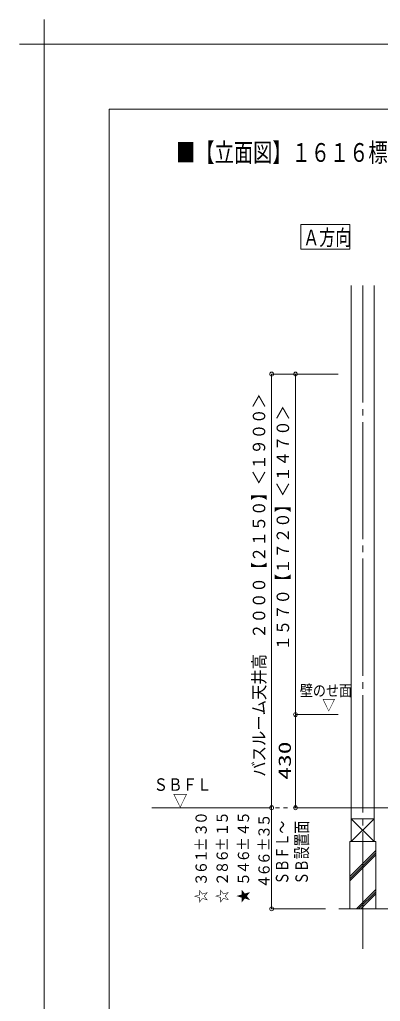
# Model space of a CAD drawing. Units: millimetres on the paper, with parts at other scales. Extents: x -305 to 305, y -152 to 152.
# Drawn here: x -304.8 to -249.4, y 1.3 to 152.3 of the extents above; entities that cross this region are included whole.
import ezdxf
from ezdxf.enums import TextEntityAlignment as Align

# ---------------------------------------------------------------- set-up
doc = ezdxf.new("R2010")
doc.units = ezdxf.units.MM
doc.linetypes.add('LONG_CHAIN', pattern=[21, 18, -1, 1, -1])
doc.linetypes.add('LONG_DOUBLE_CHAIN', pattern=[21.8, 18, -1, 0.6, -0.6, 0.6, -1])
for name, color, linetype, lineweight in [('0-0_0', 7, 'Continuous', 9), ('0-1_VIEW0001', 7, 'Continuous', 9), ('0-3_1図面枠', 7, 'Continuous', 9), ('0-4_図面枠', 3, 'Continuous', 9), ('0-5_DEFPOINTS', 7, 'Continuous', 9)]:
    doc.layers.add(name, color=color, linetype=linetype, lineweight=lineweight)
doc.styles.add('ＭＳ ゴシック', font='')
doc.styles.get('ＭＳ ゴシック').set_extended_font_data('MS Gothic')

# ---------------------------------------------------------------- blocks, each defined once
blk = doc.blocks.new('_ORIGIN')
at = {"layer": '0-0_0'}
blk.add_line((0, 0), (-1, 0), dxfattribs=at)
blk.add_circle((0, 0), 0.5, dxfattribs=at)
blk = doc.blocks.new('グループ-6')
at = {"layer": '0-3_1図面枠'}
for p, q in [((-4200, 2895), (-4200, 3045)), ((-4275, 2970), (-4125, 2970))]:
    blk.add_line(p, q, dxfattribs=at)

msp = doc.modelspace()

# ---------------------------------------------------------------- linework, layer by layer
at = {"layer": '0-0_0'}
for p, q in [((-255.881, 97.758), (-266.074, 97.758)), ((-266.074, 31.691), (-266.074, 97.158)), ((-255.881, 97.758), (-262.407, 97.758)), ((-262.407, 46.025), (-262.407, 97.158)), ((-255.881, 45.425), (-262.407, 45.425)), ((-262.407, 31.691), (-262.407, 44.825)), ((-267.201, 31.091), (-266.074, 31.091))]:
    msp.add_line(p, q, dxfattribs=at)
at = {"layer": '0-1_VIEW0001'}
for p, q in [((-261.577, 116.984), (-261.577, 120.734)), ((-261.577, 120.734), (-254.077, 120.734)), ((-254.077, 116.984), (-254.077, 120.734)), ((-261.577, 116.984), (-254.077, 116.984)), ((-253.841, 111.391), (-253.841, 25.891)), ((-250.341, 111.391), (-250.341, 25.891)), ((-266.074, 16.158), (-266.074, 30.491)), ((-250.342, 29.391), (-253.841, 29.391)), ((-253.841, 29.391), (-250.341, 25.891)), ((-250.341, 29.391), (-253.841, 25.891)), ((-250.091, 25.891), (-254.091, 25.891)), ((-254.091, 25.891), (-254.091, 15.558)), ((-250.091, 25.891), (-250.091, 15.558)), ((-254.091, 20.522), (-250.091, 24.522)), ((-254.091, 20.189), (-250.091, 24.189)), ((-254.091, 19.855), (-250.091, 23.855)), ((-253.056, 15.558), (-250.091, 18.522)), ((-252.723, 15.558), (-250.091, 18.189)), ((-252.389, 15.558), (-250.091, 17.856)), ((-257.798, 15.558), (-266.074, 15.558)), ((-187.758, 15.558), (-255.758, 15.558))]:
    msp.add_line(p, q, dxfattribs=at)
at = {"layer": '0-1_VIEW0001', "linetype": 'LONG_CHAIN'}
msp.add_line((-252.091, 111.391), (-252.091, 9.433), dxfattribs=at)
at = {"layer": '0-1_VIEW0001', "linetype": 'LONG_DOUBLE_CHAIN'}
msp.add_line((-284.464, 31.091), (-181.258, 31.091), dxfattribs=at)
at = {"layer": '0-4_図面枠'}
msp.add_lwpolyline([(-291.017, -138.498), (108.983, -138.498), (108.983, 138.502), (-291.017, 138.502)], close=True, dxfattribs=at)
at = {"layer": '0-5_DEFPOINTS'}
for p in [(118.983, 148.502), (-301.017, -148.498)]:
    msp.add_line(p, (-301.017, 148.502), dxfattribs=at)

# ---------------------------------------------------------------- block references
at = {"layer": '0-0_0', "xscale": 0.6, "yscale": 0.6}
for p, rotation in [((-266.074, 97.758), 90), ((-262.407, 97.758), 90), ((-262.407, 45.425), 270), ((-262.407, 45.425), 90), ((-266.074, 31.091), 270), ((-262.407, 31.091), 270)]:
    msp.add_blockref('_ORIGIN', p, dxfattribs=dict(at, rotation=rotation))
at = {"layer": '0-1_VIEW0001', "xscale": 0.6, "yscale": 0.6}
for p, rotation in [((-266.074, 31.091), 90), ((-266.074, 15.558), 270)]:
    msp.add_blockref('_ORIGIN', p, dxfattribs=dict(at, rotation=rotation))
at = {"layer": '0-3_1図面枠', "xscale": 0.05, "yscale": 0.05}
msp.add_blockref('グループ-6', (-91.017, 0.002), dxfattribs=at)
msp.add_blockref('グループ-6', (-91.017, 0.002), dxfattribs=at)

# ---------------------------------------------------------------- texts
at = {"layer": '0-0_0', "style": 'ＭＳ ゴシック', "width": 0.75}
msp.add_text('■【立面図】１６１６標準（浴槽パンなし）\u3000ＡＲ／ＢＲ〔Ｓ＝１／３０〕', height=2.886, dxfattribs=at).set_placement((-280.735, 129.523), align=Align.BOTTOM_LEFT)
at = {"layer": '0-0_0', "style": 'ＭＳ ゴシック'}
for s, width, p in [('バスルーム天井高\u3000２０００【２１５０】＜１９００＞', 0.9, (-266.476, 35.868)), ('１５７０【１７２０】＜１４７０＞', 0.9, (-262.809, 55.274)), ('430', 1.5, (-262.537, 35.402))]:
    msp.add_text(s, height=1.921, rotation=90, dxfattribs=dict(at, width=width)).set_placement(p, align=Align.BOTTOM_LEFT)
at = {"layer": '0-1_VIEW0001', "style": 'ＭＳ ゴシック'}
for s, height, width, p in [('Ａ方向', 2.405, 0.75, (-261.22, 116.835)), ('壁のせ面', 1.732, 0.85, (-261.75, 47.72)), ('▽', 1.732, 0.85, (-258.306, 45.52)), ('ＳＢＦＬ', 1.921, 0.85, (-284.207, 33.125)), ('▽', 1.921, 0.85, (-281.23, 30.681))]:
    msp.add_text(s, height=height, dxfattribs=dict(at, width=width)).set_placement(p, align=Align.BOTTOM_LEFT)
for s, height, width, p in [('０', 1.73, 0.9, (-275.515, 28.444)), ('５', 1.73, 0.9, (-272.281, 28.465)), ('５', 1.73, 0.9, (-269.017, 28.475)), ('５', 1.73, 0.9, (-265.859, 28.102)), ('ＳＢＦＬ～', 1.921, 0.75, (-262.927, 19.266)), ('ＳＢ設置面', 1.921, 0.75, (-259.93, 19.266)), ('３', 1.73, 0.9, (-275.515, 26.655)), ('１', 1.73, 0.9, (-272.281, 26.676)), ('４', 1.73, 0.9, (-269.017, 26.685)), ('３', 1.73, 0.9, (-265.859, 26.313)), ('±', 1.73, 0.9, (-275.515, 24.414)), ('±', 1.73, 0.9, (-272.281, 24.435)), ('±', 1.73, 0.9, (-269.017, 24.444)), ('６±', 1.73, 0.9, (-265.859, 22.283)), ('１', 1.73, 0.9, (-275.515, 22.625)), ('６', 1.73, 0.9, (-272.281, 22.645)), ('６', 1.73, 0.9, (-269.017, 22.655)), ('６', 1.73, 0.9, (-275.515, 20.835)), ('８', 1.73, 0.9, (-272.281, 20.856)), ('４', 1.73, 0.9, (-269.017, 20.866)), ('６', 1.73, 0.9, (-265.859, 20.493)), ('３', 1.73, 0.9, (-275.515, 19.046)), ('２', 1.73, 0.9, (-272.281, 19.067)), ('５', 1.73, 0.9, (-269.017, 19.077)), ('４', 1.73, 0.9, (-265.859, 18.704)), ('☆', 1.73, 0.9, (-275.515, 16.429)), ('☆', 1.73, 0.9, (-272.281, 16.45)), ('★', 1.73, 0.9, (-269.017, 16.46))]:
    msp.add_text(s, height=height, rotation=90, dxfattribs=dict(at, width=width)).set_placement(p, align=Align.BOTTOM_LEFT)

doc.saveas('drawing.dxf')
